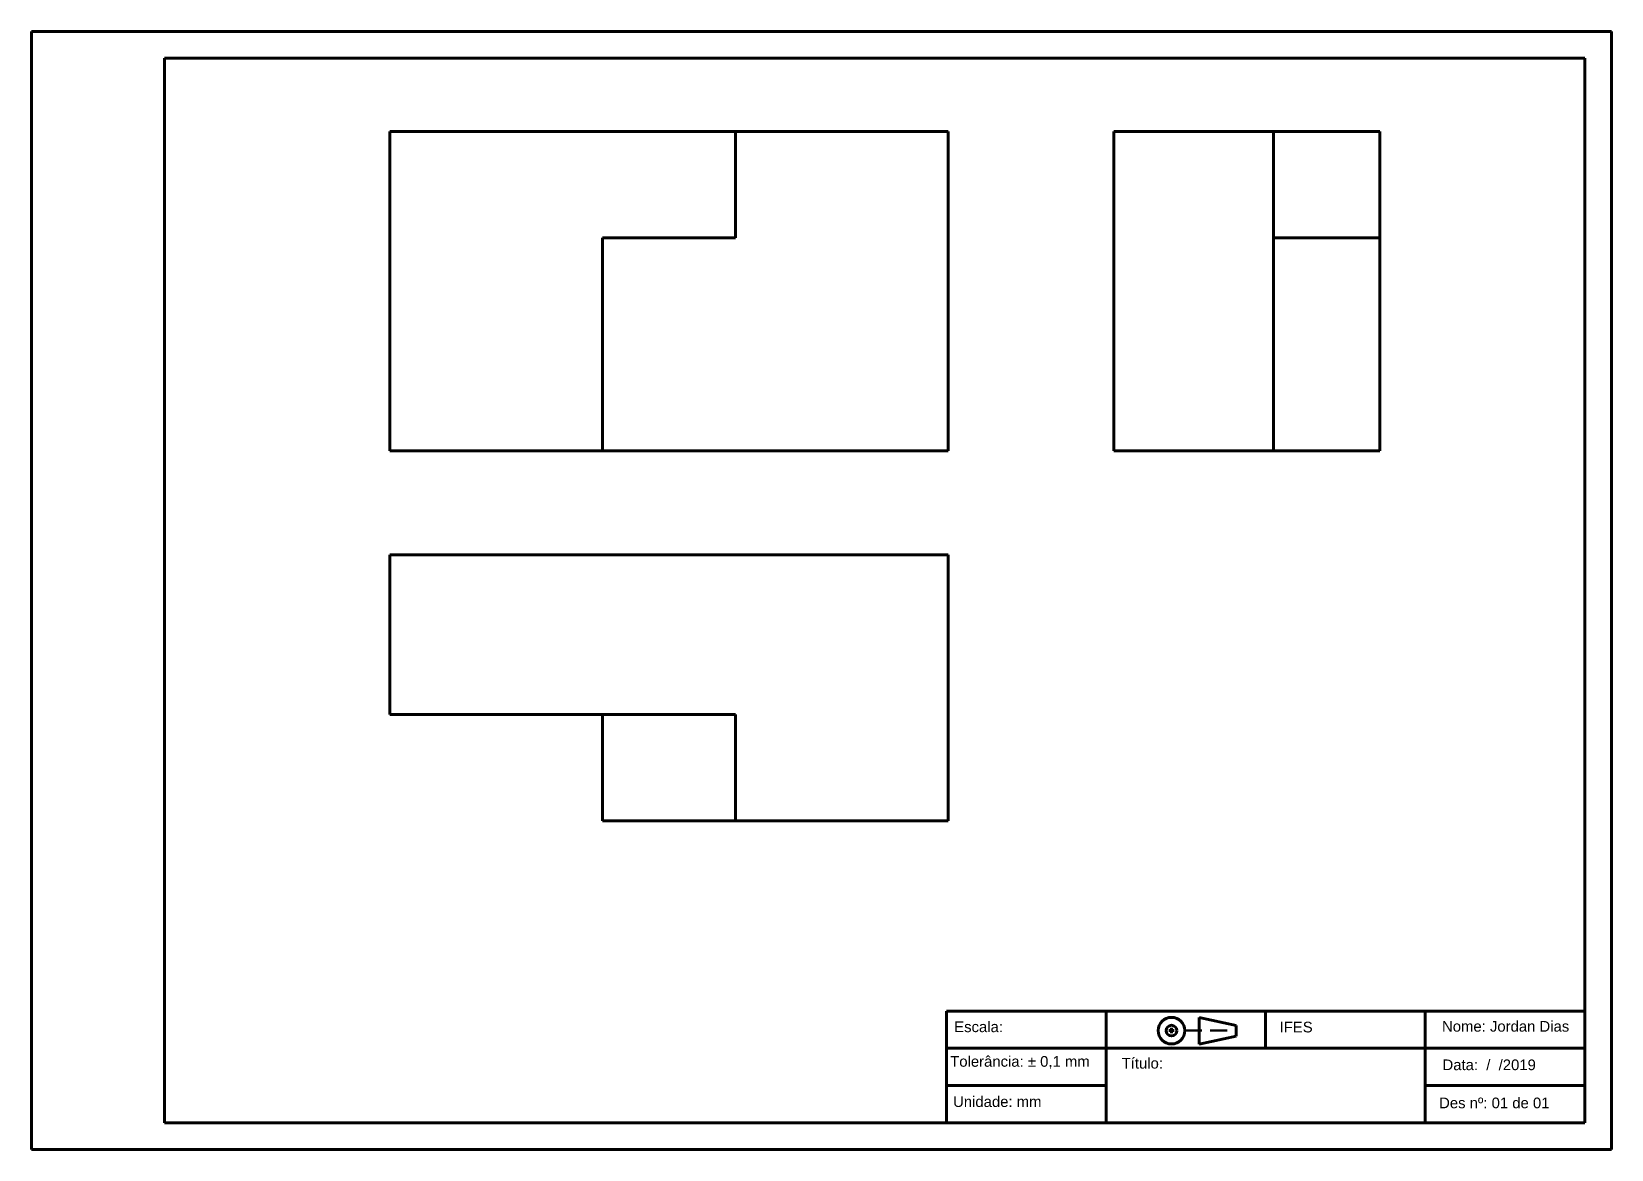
# Model space of a CAD drawing. Header units: millimetres. Extents: x 1304 to 1601, y 1438 to 1648.
import ezdxf

# ---------------------------------------------------------------- set-up
doc = ezdxf.new("R2010")
doc.units = ezdxf.units.MM
doc.linetypes.add('HIDDEN2', pattern=[4.7625, 3.175, -1.5875])
for name, color, linetype, lineweight in [('Centro', 100, 'Continuous', 100), ('Escondidas', 160, 'HIDDEN2', 50), ('Margem', 10, 'Continuous', 90)]:
    doc.layers.add(name, color=color, linetype=linetype, lineweight=lineweight)
doc.styles.get("Standard").update_dxf_attribs({"font": 'arial.ttf'})

msp = doc.modelspace()

# ---------------------------------------------------------------- linework, layer by layer
at = {"layer": 'Centro'}
for p, q in [((1329.17, 1642.71), (1329.17, 1442.71)), ((1596.17, 1642.71), (1329.17, 1642.71)), ((1596.17, 1442.71), (1596.17, 1642.71)), ((1476.17, 1456.71), (1476.17, 1463.71)), ((1476.17, 1463.71), (1506.17, 1463.71)), ((1566.17, 1463.71), (1506.17, 1463.71)), ((1506.17, 1463.71), (1506.17, 1456.71)), ((1566.17, 1463.71), (1536.17, 1463.71)), ((1536.17, 1463.71), (1536.17, 1456.71)), ((1566.17, 1456.71), (1566.17, 1463.71)), ((1566.17, 1463.71), (1596.17, 1463.71)), ((1506.17, 1456.71), (1476.17, 1456.71)), ((1476.17, 1456.71), (1476.17, 1449.71)), ((1506.17, 1449.71), (1506.17, 1456.71)), ((1566.17, 1456.71), (1506.17, 1456.71)), ((1596.17, 1456.71), (1566.17, 1456.71)), ((1566.17, 1456.71), (1566.17, 1449.71)), ((1596.17, 1449.71), (1596.17, 1456.71)), ((1476.17, 1449.71), (1506.17, 1449.71)), ((1476.17, 1449.71), (1476.17, 1442.71)), ((1506.17, 1449.71), (1506.17, 1442.71)), ((1596.17, 1449.71), (1566.17, 1449.71)), ((1566.17, 1449.71), (1566.17, 1442.71)), ((1596.17, 1442.71), (1596.17, 1449.71)), ((1329.17, 1442.71), (1596.17, 1442.71))]:
    msp.add_line(p, q, dxfattribs=at)
at = {"layer": 'Escondidas'}
msp.add_line((1520.97, 1460.02), (1529.17, 1460.02), dxfattribs=at)
at = {"layer": 'Margem'}
for p, q in [((1304.17, 1647.71), (1601.17, 1647.71)), ((1304.17, 1437.71), (1304.17, 1647.71)), ((1304.17, 1647.71), (1304.17, 1642.71)), ((1601.17, 1647.71), (1601.17, 1437.71)), ((1601.17, 1647.71), (1601.17, 1642.71)), ((1371.49, 1628.96), (1371.49, 1568.96)), ((1476.49, 1628.96), (1371.49, 1628.96)), ((1436.49, 1608.96), (1436.49, 1628.96)), ((1476.49, 1568.96), (1476.49, 1628.96)), ((1507.63, 1628.96), (1507.63, 1568.96)), ((1537.63, 1628.96), (1507.63, 1628.96)), ((1537.63, 1568.96), (1537.63, 1628.96)), ((1557.63, 1628.96), (1537.63, 1628.96)), ((1557.63, 1608.96), (1557.63, 1628.96)), ((1411.49, 1568.96), (1411.49, 1608.96)), ((1411.49, 1608.96), (1436.49, 1608.96)), ((1557.63, 1608.96), (1537.63, 1608.96)), ((1557.63, 1568.96), (1557.63, 1608.96)), ((1371.49, 1568.96), (1476.49, 1568.96)), ((1507.63, 1568.96), (1537.63, 1568.96)), ((1537.63, 1568.96), (1557.63, 1568.96)), ((1371.49, 1549.44), (1476.49, 1549.44)), ((1371.49, 1519.44), (1371.49, 1549.44)), ((1476.49, 1549.44), (1476.49, 1499.44)), ((1371.49, 1519.44), (1436.49, 1519.44)), ((1411.49, 1499.44), (1411.49, 1519.44)), ((1436.49, 1519.44), (1436.49, 1499.44)), ((1436.49, 1499.44), (1411.49, 1499.44)), ((1436.49, 1499.44), (1436.49, 1499.44)), ((1436.49, 1499.44), (1476.49, 1499.44)), ((1523.65, 1462.46), (1523.65, 1459.96)), ((1530.65, 1460.96), (1523.65, 1462.46)), ((1518.47, 1460.02), (1517.97, 1460.02)), ((1518.47, 1460.52), (1518.47, 1460.02)), ((1518.47, 1460.02), (1518.47, 1459.52)), ((1518.47, 1460.02), (1518.97, 1460.02)), ((1523.65, 1459.96), (1523.65, 1457.46)), ((1523.65, 1457.46), (1530.65, 1458.96)), ((1530.65, 1459.96), (1530.65, 1460.96)), ((1530.65, 1460.96), (1530.65, 1458.96)), ((1518.47, 1457.02), (1518.47, 1457.02)), ((1304.17, 1437.71), (1304.17, 1442.71)), ((1601.17, 1437.71), (1601.17, 1442.71)), ((1601.17, 1437.71), (1304.17, 1437.71))]:
    msp.add_line(p, q, dxfattribs=at)
for radius in [2.5, 1]:
    msp.add_circle((1518.47, 1460.02), radius, dxfattribs=at)

# ---------------------------------------------------------------- texts
at = {"layer": 'Margem', "char_height": 2, "attachment_point": 1}
for s, insert in [('Escala:', (1477.62, 1461.74)), ('IFES', (1538.8, 1461.69)), ('Nome: Jordan Dias', (1569.33, 1461.83)), ('Título:', (1509.1, 1454.9)), ('Data:  /  /2019', (1569.42, 1454.6)), ('Unidade: mm', (1477.41, 1447.68)), ('Des nº: 01 de 01', (1568.78, 1447.44))]:
    msp.add_mtext(s, dxfattribs=dict(at, insert=insert))
at = {"layer": 'Margem', "insert": (1476.87, 1455.24), "char_height": 2, "width": 32.5779, "attachment_point": 1}
msp.add_mtext('\\pt0;Tolerância: ± 0,1 mm', dxfattribs=at)

doc.saveas('drawing.dxf')
